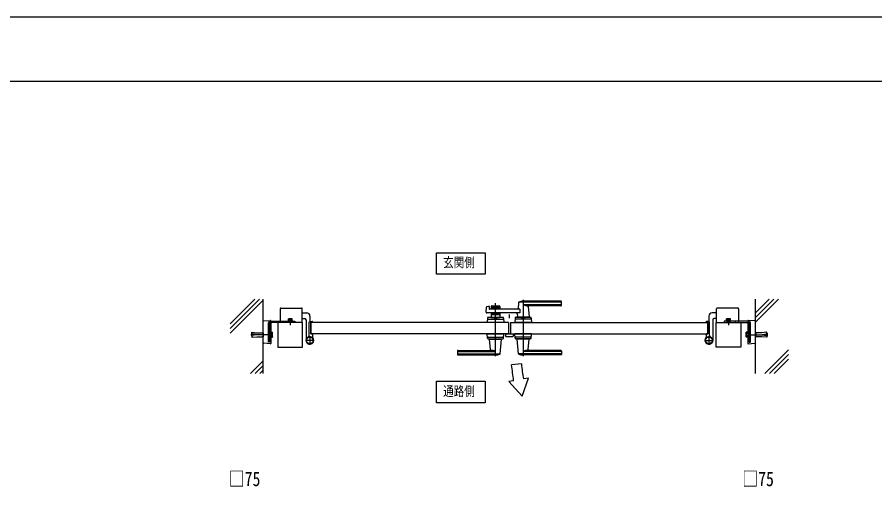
# Model space of a CAD drawing. Units: millimetres, scale not verified. Extents: x -4205 to 4205, y -2970 to 2970.
# Drawn here: x 279 to 2884, y 1535 to 2970 of the extents above; entities that cross this region are included whole.
import ezdxf
from ezdxf.enums import TextEntityAlignment as Align

# ---------------------------------------------------------------- set-up
doc = ezdxf.new("R2010")
doc.units = ezdxf.units.MM
doc.header["$LTSCALE"] = 20
for name, color, linetype in [('0-2_USER1', 3, 'Continuous'), ('0-3_YKK_12', 2, 'Continuous'), ('0-4_YKK_A1', 4, 'Continuous'), ('0-5_YKK_D', 6, 'Continuous'), ('0-6_YKK_ZWAK', 7, 'Continuous')]:
    doc.layers.add(name, color=color, linetype=linetype)
doc.styles.add('ＭＳ ゴシック', font='')
doc.styles.get('ＭＳ ゴシック').set_extended_font_data('MS Gothic')

msp = doc.modelspace()

# ---------------------------------------------------------------- linework, layer by layer
at = {"layer": '0-2_USER1'}
for points in [[(1553.13, 2189.53), (1553.13, 2254.53), (1700.79, 2254.53), (1700.79, 2189.53)], [(1553.13, 1799.47), (1553.13, 1864.47), (1700.79, 1864.47), (1700.79, 1799.47)]]:
    msp.add_lwpolyline(points, close=True, dxfattribs=at)
at = {"layer": '0-3_YKK_12'}
msp.add_line((1773.96, 2056), (1773.96, 2067.32), dxfattribs=at)
at = {"layer": '0-4_YKK_A1'}
for p, q in [((926.46, 2039.14), (1000.81, 2113.5)), ((926.46, 2025), (1014.96, 2113.5)), ((926.46, 2010.86), (1026.46, 2110.86)), ((1026.46, 1888.5), (1026.46, 2113.5)), ((1815.96, 2111.5), (1815.96, 1940.5)), ((2521.46, 1888.5), (2521.46, 2113.5)), ((2521.46, 2072.1), (2562.86, 2113.5)), ((2521.46, 2057.96), (2577, 2113.5)), ((2521.46, 2043.82), (2591.14, 2113.5)), ((1077.96, 2085), (1077.96, 2043.5)), ((1079.96, 2087), (1142.96, 2087)), ((1144.96, 2043.5), (1144.96, 2085)), ((1703.13, 2074.16), (1704.35, 2089.57)), ((1705.85, 2091.35), (1711.28, 2092.7)), ((1712.52, 2091.78), (1712.91, 2083.95)), ((1718.46, 2091.5), (1718.46, 2083)), ((1745.46, 2088.5), (1718.46, 2088.5)), ((1720.46, 2093.5), (1743.46, 2093.5)), ((1729.54, 2084.5), (1720.46, 2084.5)), ((1731.6, 2086.15), (1730.25, 2084.79)), ((1731.96, 1940.5), (1731.96, 2102.06)), ((1732.31, 2086.15), (1733.66, 2084.79)), ((1743.46, 2084.5), (1734.37, 2084.5)), ((1745.46, 2091.5), (1745.46, 2083)), ((1801.91, 2103.89), (1800.21, 2084.81)), ((1930.96, 2104.48), (1802.17, 2104.48)), ((1930.96, 2107.5), (1815.96, 2107.5)), ((1930.96, 2096.83), (1815.96, 2096.83)), ((1929.96, 2093.5), (1830.94, 2093.5)), ((1831.13, 2091.31), (1833.93, 2059.82)), ((1931.96, 2095.5), (1931.96, 2106.5)), ((2402.96, 2043.5), (2402.96, 2085)), ((2467.96, 2087), (2404.96, 2087)), ((2469.96, 2085), (2469.96, 2043.5)), ((1144.96, 2072), (1158.46, 2072)), ((1168.46, 2062), (1168.46, 2046)), ((1754.52, 2058.5), (1709.39, 2058.5)), ((1805.52, 2083), (1713.91, 2083)), ((1718.46, 2072), (1718.46, 2058.5)), ((1745.46, 2066.5), (1718.46, 2066.5)), ((1718.46, 2058.5), (1745.46, 2058.5)), ((1729.54, 2070.5), (1720.46, 2070.5)), ((1727.46, 2055.7), (1727.46, 2058.5)), ((1731.6, 2068.85), (1730.25, 2070.21)), ((1732.31, 2068.85), (1733.66, 2070.21)), ((1743.46, 2070.5), (1734.37, 2070.5)), ((1745.46, 2072), (1745.46, 2058.5)), ((1838.52, 2058.5), (1793.39, 2058.5)), ((1833.96, 2059.49), (1797.96, 2059.49)), ((1797.96, 2058.5), (1797.96, 2059.49)), ((1798.59, 2066.55), (1797.99, 2059.82)), ((1833.63, 2059.49), (1798.29, 2059.49)), ((1800.96, 2059.49), (1798.79, 2059.49)), ((1811.46, 2055.7), (1811.46, 2058.5)), ((1833.63, 2059.49), (1830.96, 2059.49)), ((1833.96, 2058.5), (1833.96, 2059.49)), ((2379.46, 2062), (2379.46, 2046)), ((2402.96, 2072), (2389.46, 2072)), ((1026.46, 1981.88), (1026.46, 2045.61)), ((1028.34, 2047.61), (1048.93, 2048.87)), ((1041.96, 1983.5), (1041.96, 2042.5)), ((1049.46, 2048.37), (1049.46, 2046.87)), ((1049.46, 2046.87), (1049.46, 1980.62)), ((1086.96, 2043.5), (1086.96, 2047.5)), ((1114.71, 2049.1), (1102.21, 2049.1)), ((1102.21, 2049.1), (1102.21, 2047.5)), ((1114.71, 2047.5), (1102.21, 2047.5)), ((1103.46, 2054.3), (1102.69, 2053.85)), ((1102.88, 2049.1), (1102.88, 2050.3)), ((1103.46, 2054.3), (1113.46, 2054.3)), ((1105.57, 2050.3), (1105.57, 2053.85)), ((1108.46, 2055.81), (1108.46, 2034.87)), ((1108.46, 2043.5), (1108.46, 2047.5)), ((1111.35, 2050.3), (1111.35, 2053.85)), ((1111.96, 2043.5), (1111.96, 2047.5)), ((1113.46, 2054.3), (1114.23, 2053.85)), ((1114.03, 2049.1), (1114.03, 2050.3)), ((1114.23, 2050.3), (1114.23, 2053.85)), ((1114.71, 2049.1), (1114.71, 2047.5)), ((1144.96, 2055), (1152.46, 2055)), ((1156.46, 2051), (1156.46, 1988.5)), ((1165.96, 2003.44), (1165.96, 2044)), ((1167.96, 2046), (1174.96, 2046)), ((1170.96, 2008.5), (1170.96, 2043.5)), ((1171.26, 2043.8), (1175.46, 2043.8)), ((1175.96, 2044.3), (1175.96, 2045)), ((1707.39, 2056.57), (1706.96, 2043.5)), ((1756.96, 2043.5), (1706.96, 2043.5)), ((1709.23, 2053.5), (1754.69, 2053.5)), ((1727.46, 2055.7), (1736.46, 2055.7)), ((1756.52, 2056.57), (1756.96, 2043.5)), ((1791.39, 2056.57), (1790.96, 2043.5)), ((1840.96, 2043.5), (1790.96, 2043.5)), ((1838.69, 2053.5), (1793.23, 2053.5)), ((1811.21, 2043.5), (1820.71, 2043.5)), ((1840.52, 2056.57), (1840.96, 2043.5)), ((2371.96, 2044.3), (2371.96, 2045)), ((2376.66, 2043.8), (2372.46, 2043.8)), ((2379.96, 2046), (2372.96, 2046)), ((2376.96, 2008.5), (2376.96, 2043.5)), ((2381.96, 2003.44), (2381.96, 2044)), ((2391.46, 2051), (2391.46, 1988.5)), ((2402.96, 2055), (2395.46, 2055)), ((2433.21, 2049.1), (2445.71, 2049.1)), ((2433.21, 2049.1), (2433.21, 2047.5)), ((2433.21, 2047.5), (2445.71, 2047.5)), ((2434.46, 2054.3), (2433.69, 2053.85)), ((2433.69, 2050.3), (2433.69, 2053.85)), ((2433.88, 2049.1), (2433.88, 2050.3)), ((2444.46, 2054.3), (2434.46, 2054.3)), ((2435.96, 2043.5), (2435.96, 2047.5)), ((2436.57, 2050.3), (2436.57, 2053.85)), ((2439.46, 2055.81), (2439.46, 2034.87)), ((2439.46, 2043.5), (2439.46, 2047.5)), ((2442.35, 2050.3), (2442.35, 2053.85)), ((2444.46, 2054.3), (2445.23, 2053.85)), ((2445.03, 2049.1), (2445.03, 2050.3)), ((2445.71, 2049.1), (2445.71, 2047.5)), ((2460.96, 2043.5), (2460.96, 2047.5)), ((2498.46, 2048.37), (2498.46, 2046.87)), ((2498.46, 2046.87), (2498.46, 1980.62)), ((2519.58, 2047.61), (2498.99, 2048.87)), ((2505.96, 1983.5), (2505.96, 2042.5)), ((2521.46, 1981.88), (2521.46, 2045.61)), ((1041.56, 2006), (989.15, 2006)), ((991.46, 2010.5), (990.96, 2010)), ((990.96, 2010), (990.96, 2002)), ((991.46, 2010.5), (991.46, 2001.5)), ((991.46, 2010.5), (991.83, 2010.46)), ((991.57, 2008.31), (992.17, 2013.25)), ((1006.46, 2006.5), (991.57, 2008.31)), ((992.06, 2008.25), (992.73, 2013.69)), ((992.17, 2013.25), (992.73, 2013.69)), ((1006.46, 2005.5), (1006.46, 2006.5)), ((1025.96, 2012), (1025.96, 2000)), ((1026.46, 2011.5), (1025.96, 2012)), ((1026.46, 2000.5), (1026.46, 2011.5)), ((1041.96, 2018.5), (1045.96, 2018.5)), ((1047.56, 2013.25), (1049.56, 2013.25)), ((1049.56, 2013.51), (1054.48, 2013.51)), ((1049.56, 2009.75), (1054.48, 2009.75)), ((1055.06, 2012.5), (1054.48, 2013.51)), ((1055.06, 1999.5), (1055.06, 2012.5)), ((1171.26, 2008.2), (1175.46, 2008.2)), ((1175.96, 2007.7), (1175.96, 1998.66)), ((1707.39, 1995.43), (1706.96, 2008.5)), ((1706.96, 2008.5), (1756.96, 2008.5)), ((1756.52, 1995.43), (1756.96, 2008.5)), ((1761.96, 2008.5), (1761.96, 2002)), ((1761.96, 2008.5), (1785.96, 2008.5)), ((1785.96, 2008.5), (1785.96, 2002)), ((1791.39, 1995.43), (1790.96, 2008.5)), ((1840.96, 2008.5), (1790.96, 2008.5)), ((1840.52, 1995.43), (1840.96, 2008.5)), ((2371.96, 2007.7), (2371.96, 1998.66)), ((2376.66, 2008.2), (2372.46, 2008.2)), ((2492.86, 2012.5), (2493.44, 2013.51)), ((2492.86, 1999.5), (2492.86, 2012.5)), ((2498.36, 2013.51), (2493.44, 2013.51)), ((2498.36, 2009.75), (2493.44, 2009.75)), ((2500.36, 2013.25), (2498.36, 2013.25)), ((2505.96, 2018.5), (2501.96, 2018.5)), ((2506.36, 2006), (2558.77, 2006)), ((2521.46, 2011.5), (2521.96, 2012)), ((2521.46, 2000.5), (2521.46, 2011.5)), ((2521.96, 2012), (2521.96, 2000)), ((2541.46, 2006.5), (2556.35, 2008.31)), ((2541.46, 2005.5), (2541.46, 2006.5)), ((2555.75, 2013.25), (2555.19, 2013.69)), ((2555.85, 2008.25), (2555.19, 2013.69)), ((2556.35, 2008.31), (2555.75, 2013.25)), ((2556.46, 2010.5), (2556.09, 2010.46)), ((2556.46, 2010.5), (2556.96, 2010)), ((2556.46, 2010.5), (2556.46, 2001.5)), ((2556.96, 2010), (2556.96, 2002)), ((990.96, 2002), (991.46, 2001.5)), ((991.46, 2001.5), (991.83, 2001.54)), ((1006.46, 2005.5), (991.57, 2003.69)), ((991.57, 2003.69), (992.17, 1998.75)), ((992.06, 2003.75), (992.73, 1998.31)), ((992.17, 1998.75), (992.73, 1998.31)), ((992.73, 1998.29), (1006.79, 2000)), ((1006.79, 2000), (1025.96, 2000)), ((1026.46, 2000.5), (1025.96, 2000)), ((1048.93, 1978.62), (1028.34, 1979.88)), ((1041.96, 1993.5), (1045.96, 1993.5)), ((1049.56, 1998.75), (1047.56, 1998.75)), ((1049.46, 1980.62), (1049.46, 1979.12)), ((1049.56, 2002.25), (1054.48, 2002.25)), ((1055.06, 1999.5), (1054.48, 1998.49)), ((1180.96, 1988.5), (1154.96, 1988.5)), ((1167.96, 2001.5), (1167.96, 1975.5)), ((1709.23, 1998.5), (1754.69, 1998.5)), ((1709.39, 1993.5), (1754.52, 1993.5)), ((1713.96, 1993.5), (1713.96, 1992.5)), ((1713.96, 1992.5), (1749.96, 1992.5)), ((1716.78, 1960.68), (1713.98, 1992.17)), ((1746.01, 1948.1), (1749.93, 1992.17)), ((1749.96, 1993.5), (1749.96, 1992.5)), ((1762.96, 2001), (1784.96, 2001)), ((1838.69, 1998.5), (1793.23, 1998.5)), ((1838.52, 1993.5), (1793.39, 1993.5)), ((1797.96, 1993.5), (1797.96, 1992.5)), ((1833.96, 1992.5), (1797.96, 1992.5)), ((1801.91, 1948.1), (1797.99, 1992.17)), ((1831.13, 1960.68), (1833.93, 1992.17)), ((1833.96, 1993.5), (1833.96, 1992.5)), ((2366.96, 1988.5), (2392.96, 1988.5)), ((2379.96, 2001.5), (2379.96, 1975.5)), ((2492.86, 1999.5), (2493.44, 1998.49)), ((2498.36, 2002.25), (2493.44, 2002.25)), ((2498.36, 1998.75), (2500.36, 1998.75)), ((2498.46, 1980.62), (2498.46, 1979.12)), ((2498.99, 1978.62), (2519.58, 1979.88)), ((2505.96, 1993.5), (2501.96, 1993.5)), ((2521.46, 2000.5), (2521.96, 2000)), ((2541.13, 2000), (2521.96, 2000)), ((2555.19, 1998.29), (2541.13, 2000)), ((2541.46, 2005.5), (2556.35, 2003.69)), ((2555.85, 2003.75), (2555.19, 1998.31)), ((2555.75, 1998.75), (2555.19, 1998.31)), ((2556.35, 2003.69), (2555.75, 1998.75)), ((2556.46, 2001.5), (2556.09, 2001.54)), ((2556.96, 2002), (2556.46, 2001.5)), ((1615.96, 1956.5), (1615.96, 1945.5)), ((1616.96, 1955.17), (1731.95, 1955.17)), ((1617.96, 1958.5), (1716.98, 1958.5)), ((1930.96, 1955.17), (1815.96, 1955.17)), ((1929.96, 1958.5), (1830.94, 1958.5)), ((1931.96, 1956.5), (1931.96, 1945.5)), ((2549.99, 1888.5), (2621.46, 1959.97)), ((1616.96, 1947.52), (1745.75, 1947.52)), ((1616.96, 1944.5), (1731.95, 1944.5)), ((1930.96, 1947.52), (1802.17, 1947.52)), ((1930.96, 1944.5), (1815.96, 1944.5)), ((2564.13, 1888.5), (2621.46, 1945.83)), ((2578.27, 1888.5), (2621.46, 1931.69)), ((987.95, 1888.5), (1026.46, 1927.01)), ((1002.09, 1888.5), (1026.46, 1912.87)), ((1810.46, 1917.18), (1780.63, 1914)), ((1016.23, 1888.5), (1026.46, 1898.73)), ((1786.93, 1866.31), (1772.58, 1863.79)), ((1812.8, 1819.27), (1772.58, 1863.79)), ((1812.8, 1819.27), (1831.67, 1874.2)), ((1831.67, 1874.2), (1816.9, 1871.6))]:
    msp.add_line(p, q, dxfattribs=at)
for points in [[(1805.52, 2083), (1805.52, 2072), (1705.13, 2072)], [(1727.46, 2055.7), (1736.46, 2055.7), (1736.46, 2058.5)], [(1811.46, 2055.7), (1820.46, 2055.7), (1820.46, 2058.5)], [(1045.96, 2042.5), (1045.96, 1983.5), (1041.96, 1983.5)], [(1046.96, 2047.5), (1121.96, 2047.5), (1121.96, 2043.5), (1046.96, 2043.5)], [(1114.23, 2050.3), (1102.69, 2050.3), (1102.69, 2053.85)], [(1105.41, 2054.3), (1106.56, 2051.94), (1108.46, 2050.93)], [(1111.51, 2054.3), (1110.36, 2051.94), (1108.46, 2050.93)], [(1770.96, 2043.5), (1770.96, 2008.5), (1170.96, 2008.5)], [(1770.96, 2043.5), (1170.96, 2043.5), (1170.96, 2008.5)], [(1776.96, 2043.5), (1776.96, 2008.5), (2376.96, 2008.5)], [(1776.96, 2043.5), (2376.96, 2043.5), (2376.96, 2008.5)], [(2500.96, 2047.5), (2425.96, 2047.5), (2425.96, 2043.5), (2500.96, 2043.5)], [(2433.69, 2050.3), (2445.23, 2050.3), (2445.23, 2053.85)], [(2436.41, 2054.3), (2437.56, 2051.94), (2439.46, 2050.93)], [(2442.51, 2054.3), (2441.36, 2051.94), (2439.46, 2050.93)], [(2501.96, 2042.5), (2501.96, 1983.5), (2505.96, 1983.5)], [(992.73, 2013.71), (1006.79, 2012), (1025.96, 2012)], [(1049.56, 2013.51), (1049.56, 1998.49), (1054.48, 1998.49)], [(2498.36, 2013.51), (2498.36, 1998.49), (2493.44, 1998.49)], [(2555.19, 2013.71), (2541.13, 2012), (2521.96, 2012)]]:
    msp.add_lwpolyline(points, dxfattribs=at)
for points in [[(1070.96, 1968.5), (1145.96, 1968.5), (1145.96, 2043.5), (1070.96, 2043.5)], [(2476.96, 1968.5), (2401.96, 1968.5), (2401.96, 2043.5), (2476.96, 2043.5)], [(1045.96, 1997.5), (1045.96, 2014.5), (1047.56, 2014.5), (1047.56, 1997.5)], [(2501.96, 1997.5), (2501.96, 2014.5), (2500.36, 2014.5), (2500.36, 1997.5)]]:
    msp.add_lwpolyline(points, close=True, dxfattribs=at)
for centre, radius in [((1167.96, 1988.5), 11.5), ((1167.96, 1988.5), 10.35), ((2379.96, 1988.5), 11.5), ((2379.96, 1988.5), 10.35)]:
    msp.add_circle(centre, radius, dxfattribs=at)
for centre, radius, start, end in [((1079.96, 2085), 2, 90, 180), ((1142.96, 2085), 2, 360, 90), ((1706.34, 2089.41), 2, 104.03624, 175.49449), ((1711.52, 2091.73), 1, 2.86241, 104.03624), ((1713.91, 2084), 1, 182.86241, 270), ((1720.46, 2091.5), 2, 90, 180), ((1720.46, 2086.5), 2, 180, 270), ((1729.54, 2085.5), 1, 270, 315), ((1731.96, 2085.79), 0.5, 45, 135), ((1734.37, 2085.5), 1, 225, 270), ((1743.46, 2091.5), 2, 0, 90), ((1743.46, 2086.5), 2, 270, 0), ((1798.22, 2084.99), 2, 270, 354.91858), ((1802.9, 2103.81), 1, 113.30607, 174.91858), ((1815.96, 2073.5), 34, 90, 113.30607), ((1829.75, 2123.48), 30, 242.63879, 272.27092), ((1833.12, 2091.5), 2, 90, 185.08142), ((1929.96, 2095.5), 2, 270, 0), ((1930.96, 2106.5), 1, 0, 90), ((1930.96, 2103.48), 1, 0, 90), ((1930.96, 2097.83), 1, 270, 0), ((2404.96, 2085), 2, 90, 180), ((2467.96, 2085), 2, 0, 90), ((1158.46, 2062), 10, 0, 90), ((1705.13, 2074), 2, 175.49449, 270), ((1709.39, 2056.5), 2, 90, 178.09085), ((1720.46, 2068.5), 2, 90, 180), ((1729.54, 2069.5), 1, 45, 90), ((1731.96, 2069.21), 0.5, 225, 315), ((1734.37, 2069.5), 1, 90, 135), ((1743.46, 2068.5), 2, 0, 90), ((1754.52, 2056.5), 2, 1.90915, 90), ((1793.39, 2056.5), 2, 90, 178.09085), ((1793.61, 2066.99), 5, 354.91858, 90), ((1798.29, 2059.79), 0.3, 174.91858, 270), ((1833.63, 2059.79), 0.3, 270, 5.08142), ((1838.52, 2056.5), 2, 1.90915, 90), ((2389.46, 2062), 10, 90, 180), ((1028.46, 2045.61), 2, 93.5, 180), ((1046.96, 2042.5), 5, 90, 180), ((1046.96, 2042.5), 1, 90, 180), ((1048.96, 2048.37), 0.5, 0, 93.5), ((1104.13, 2051.74), 2.56, 55.61575, 124.38425), ((1108.46, 2044.75), 9.55, 72.41205, 107.58795), ((1112.79, 2051.74), 2.56, 55.61575, 124.38425), ((1152.46, 2051), 4, 0, 90), ((1167.96, 2044), 2, 90, 180), ((1171.26, 2043.5), 0.3, 90, 180), ((1174.96, 2045), 1, 360, 90), ((1175.46, 2044.3), 0.5, 270, 360), ((1709.23, 2051.5), 2, 90, 178.09085), ((1731.96, 2046.09), 10.61, 64.90378, 115.09622), ((1754.69, 2051.5), 2, 1.90915, 90), ((1793.23, 2051.5), 2, 90, 178.09085), ((1815.96, 2046.09), 10.61, 64.90378, 115.09622), ((1838.69, 2051.5), 2, 1.90915, 90), ((2372.96, 2045), 1, 90, 180), ((2372.46, 2044.3), 0.5, 180, 270), ((2376.66, 2043.5), 0.3, 0, 90), ((2379.96, 2044), 2, 0, 90), ((2395.46, 2051), 4, 90, 180), ((2435.13, 2051.74), 2.56, 55.61575, 124.38425), ((2439.46, 2044.75), 9.55, 72.41205, 107.58795), ((2443.79, 2051.74), 2.56, 55.61575, 124.38425), ((2498.96, 2048.37), 0.5, 86.5, 180), ((2500.96, 2042.5), 5, 0, 90), ((2500.96, 2042.5), 1, 0, 90), ((2519.46, 2045.61), 2, 0, 86.5), ((1051.74, 2011.63), 3.32, 325.61575, 34.38425), ((1042.64, 2006), 12.42, 342.41205, 17.58795), ((1171.26, 2008.5), 0.3, 180, 270), ((1175.46, 2007.7), 0.5, 360, 90), ((2372.46, 2007.7), 0.5, 90, 180), ((2376.66, 2008.5), 0.3, 270, 0), ((2496.18, 2011.63), 3.32, 145.61575, 214.38425), ((2505.28, 2006), 12.42, 162.41205, 197.58795), ((1028.46, 1981.88), 2, 180, 266.5), ((1051.74, 2000.37), 3.32, 325.61575, 34.38425), ((1167.96, 1988.5), 11.5, 115.10278, 38.01228), ((1160.96, 2003.44), 5, 295.10278, 359.99998), ((1180.96, 1998.66), 5, 180, 218.01228), ((1709.23, 2000.5), 2, 181.90915, 270), ((1709.39, 1995.5), 2, 181.90915, 270), ((1714.28, 1992.2), 0.3, 90, 185.08142), ((1749.63, 1992.2), 0.3, 354.91858, 90), ((1754.52, 1995.5), 2, 270, 358.09085), ((1754.69, 2000.5), 2, 270, 358.09085), ((1762.96, 2002), 1, 180, 270), ((1784.96, 2002), 1, 270, 360), ((1793.23, 2000.5), 2, 181.90915, 270), ((1793.39, 1995.5), 2, 181.90915, 270), ((1798.29, 1992.2), 0.3, 90, 185.08142), ((1833.64, 1992.2), 0.3, 354.91858, 90), ((1838.52, 1995.5), 2, 270, 358.09085), ((1838.69, 2000.5), 2, 270, 358.09085), ((2379.96, 1988.5), 11.5, 141.98772, 64.89722), ((2366.96, 1998.66), 5, 321.98772, 0), ((2386.96, 2003.44), 5, 180.00002, 244.89722), ((2496.18, 2000.37), 3.32, 145.61575, 214.38425), ((2519.46, 1981.88), 2, 273.5, 0), ((1048.96, 1979.12), 0.5, 266.5, 0), ((1617.96, 1956.5), 2, 90, 180), ((1616.96, 1954.17), 1, 90, 180), ((1714.79, 1960.5), 2, 270, 5.08142), ((1718.17, 1928.52), 30, 62.63879, 92.27092), ((1829.75, 1928.52), 30, 87.72908, 117.36121), ((1833.13, 1960.5), 2, 174.91858, 270), ((1929.96, 1956.5), 2, 0, 90), ((1930.96, 1954.17), 1, 0, 90), ((2498.96, 1979.12), 0.5, 180, 273.5), ((1616.96, 1948.52), 1, 180, 270), ((1616.96, 1945.5), 1, 180, 270), ((1731.95, 1978.5), 34, 270, 293.30607), ((1745.01, 1948.19), 1, 293.30607, 354.91858), ((1802.91, 1948.19), 1, 185.08142, 246.69393), ((1815.96, 1978.5), 34, 246.69393, 270), ((1930.96, 1948.52), 1, 270, 0), ((1930.96, 1945.5), 1, 270, 0), ((-6214.16, 834.42), 8067.36, 7.34884, 7.69047), ((2479.96, 1988.5), 673.28, 186.08068, 189.99886)]:
    msp.add_arc(centre, radius, start, end, dxfattribs=at)
at = {"layer": '0-6_YKK_ZWAK'}
msp.add_line((3895.02, 2775), (-3904.98, 2775), dxfattribs=at)
msp.add_lwpolyline([(-4205, -2970), (4205, -2970), (4205, 2970), (-4205, 2970)], close=True, dxfattribs=at)

# ---------------------------------------------------------------- texts
at = {"layer": '0-2_USER1', "style": 'ＭＳ ゴシック', "width": 0.8}
for s, p in [('玄関側', (1572.94, 2202)), ('通路側', (1572.94, 1811))]:
    msp.add_text(s, height=29.33, dxfattribs=at).set_placement(p, align=Align.BOTTOM_LEFT)
at = {"layer": '0-5_YKK_D', "style": 'ＭＳ ゴシック', "width": 0.8}
for p in [(921.96, 1533), (2481.44, 1533)]:
    msp.add_text('□75', height=43.99, dxfattribs=at).set_placement(p, align=Align.BOTTOM_LEFT)

doc.saveas('drawing.dxf')
